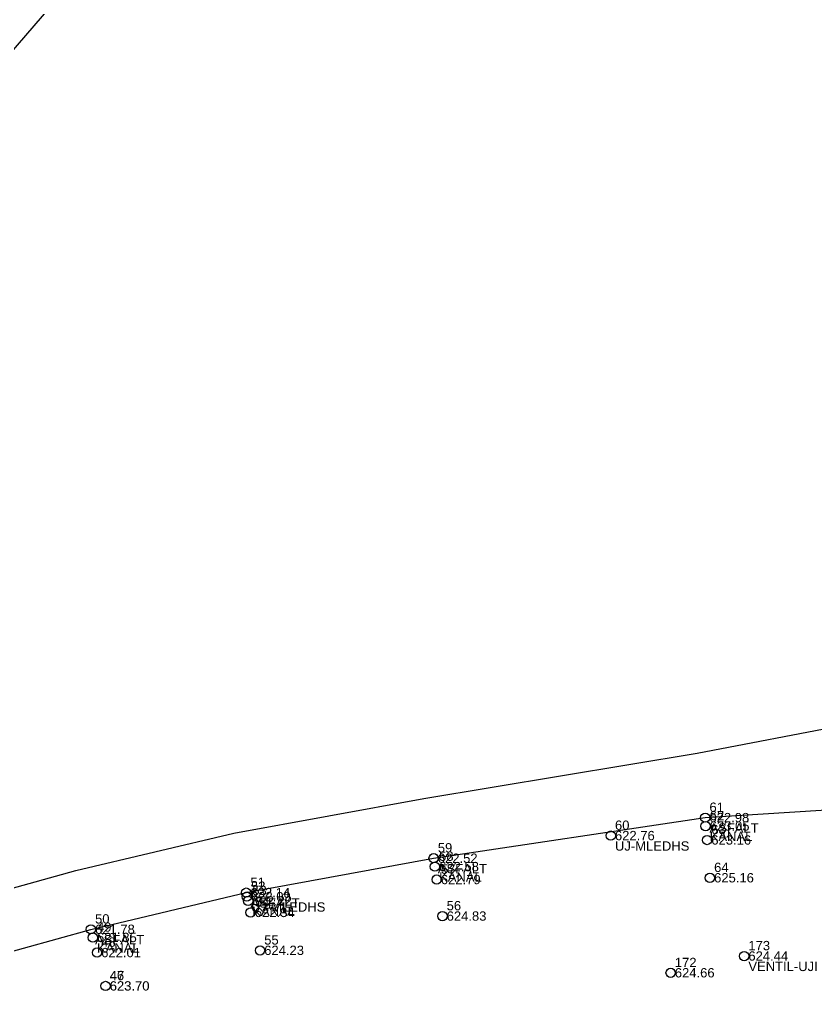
# Model space of a CAD drawing. Header units: metres. Extents: x 7508000 to 7510589, y 4725804 to 4728000.
# Drawn here: x 7509433.2 to 7509518.8, y 4727037.3 to 4727141.9 of the extents above; entities that cross this region are included whole.
import ezdxf

# ---------------------------------------------------------------- set-up
doc = ezdxf.new("R2010")
doc.units = ezdxf.units.M
for name, color, linetype in [('_KOCKA', 5, 'Continuous'), ('OBILIQ_PAR_PARCELGEOM_ILI', 7, 'Continuous'), ('Orotofoto 2018', 7, 'Continuous'), ('V-NODE', 1, 'Continuous'), ('V-NODE-TEXT', 11, 'Continuous')]:
    doc.layers.add(name, color=color, linetype=linetype)
doc.styles.get("Standard").update_dxf_attribs({"font": 'arial.ttf'})
picture_1 = doc.add_image_def('image1.ecw', size_in_pixel=(11111, 11111))

# ---------------------------------------------------------------- blocks, each defined once
blk = doc.blocks.new('*U54')
at = {"color": 0, "linetype": 'ByBlock', "lineweight": -2, "transparency": 16777216}
blk.add_line((0, 0), (0, 0), dxfattribs=at)
blk.add_circle((0, 0), 0.5, dxfattribs=at)
blk = doc.blocks.new('*U190', base_point=(7509442.4, 4727038.08, 623.7))
at = {"layer": 'V-NODE-TEXT', "color": 1, "linetype": 'ByBlock', "char_height": 1}
for s, insert, attachment_point in [('46', (7509442.85, 4727038.69, 623.7), 7), ('623.70', (7509442.85, 4727038.08, 623.7), 4)]:
    blk.add_mtext(s, dxfattribs=dict(at, insert=insert, attachment_point=attachment_point))
blk = doc.blocks.new('*U191', base_point=(7509442.399, 4727038.081, 623.698))
at = {"layer": 'V-NODE-TEXT', "color": 7, "lineweight": -2}
blk.add_blockref('*U190', (7509442.399, 4727038.081, 623.698), dxfattribs=at)
blk = doc.blocks.new('*U192', base_point=(7509442.399, 4727038.081, 623.698))
at = {"layer": 'V-NODE', "color": 7, "lineweight": -2, "xscale": 0.9999999800000003, "yscale": 0.9999999800000003, "zscale": 0.9999999800000003}
blk.add_blockref('*U54', (7509442.399, 4727038.081, 623.698), dxfattribs=at)
at = {"layer": 'V-NODE-TEXT', "color": 7, "lineweight": -2}
blk.add_blockref('*U191', (7509442.399, 4727038.081, 623.698), dxfattribs=at)
blk = doc.blocks.new('*U193', base_point=(7509442.41, 4727038.08, 623.7))
at = {"layer": 'V-NODE-TEXT', "color": 1, "linetype": 'ByBlock', "char_height": 1}
for s, insert, attachment_point in [('47', (7509442.86, 4727038.69, 623.7), 7), ('623.70', (7509442.86, 4727038.08, 623.7), 4)]:
    blk.add_mtext(s, dxfattribs=dict(at, insert=insert, attachment_point=attachment_point))
blk = doc.blocks.new('*U194', base_point=(7509442.41, 4727038.084, 623.696))
at = {"layer": 'V-NODE-TEXT', "color": 7, "lineweight": -2}
blk.add_blockref('*U193', (7509442.41, 4727038.084, 623.696), dxfattribs=at)
blk = doc.blocks.new('*U195', base_point=(7509442.41, 4727038.084, 623.696))
at = {"layer": 'V-NODE', "color": 7, "lineweight": -2, "xscale": 0.9999999800000003, "yscale": 0.9999999800000003, "zscale": 0.9999999800000003}
blk.add_blockref('*U54', (7509442.41, 4727038.084, 623.696), dxfattribs=at)
at = {"layer": 'V-NODE-TEXT', "color": 7, "lineweight": -2}
blk.add_blockref('*U194', (7509442.41, 4727038.084, 623.696), dxfattribs=at)
blk = doc.blocks.new('*U196', base_point=(7509441.488, 4727041.661, 622.0059))
at = {"layer": 'V-NODE-TEXT', "color": 1, "linetype": 'ByBlock', "char_height": 1}
for s, insert, attachment_point in [('48', (7509441.938, 4727042.271573, 622.0059), 7), ('622.01', (7509441.938, 4727041.661, 622.0059), 4)]:
    blk.add_mtext(s, dxfattribs=dict(at, insert=insert, attachment_point=attachment_point))
blk = doc.blocks.new('*U197', base_point=(7509441.488, 4727041.661, 622.006))
at = {"layer": 'V-NODE-TEXT', "color": 7, "lineweight": -2}
blk.add_blockref('*U196', (7509441.488, 4727041.661, 622.006), dxfattribs=at)
blk = doc.blocks.new('*U198', base_point=(7509441.488, 4727041.661, 622.006))
at = {"layer": 'V-NODE', "color": 7, "lineweight": -2, "xscale": 0.9999999800000003, "yscale": 0.9999999800000003, "zscale": 0.9999999800000003}
blk.add_blockref('*U54', (7509441.488, 4727041.661, 622.006), dxfattribs=at)
at = {"layer": 'V-NODE-TEXT', "color": 7, "lineweight": -2}
blk.add_blockref('*U197', (7509441.488, 4727041.661, 622.006), dxfattribs=at)
blk = doc.blocks.new('*U199', base_point=(7509441.038, 4727043.277, 621.8467))
at = {"layer": 'V-NODE-TEXT', "color": 1, "linetype": 'ByBlock', "char_height": 1}
for s, insert, attachment_point in [('49', (7509441.488, 4727043.887573, 621.8467), 7), ('621.85', (7509441.488, 4727043.277, 621.8467), 4), ('KANAL', (7509441.488, 4727042.666427, 621.8467), 1)]:
    blk.add_mtext(s, dxfattribs=dict(at, insert=insert, attachment_point=attachment_point))
blk = doc.blocks.new('*U200', base_point=(7509441.038, 4727043.277, 621.847))
at = {"layer": 'V-NODE-TEXT', "color": 7, "lineweight": -2}
blk.add_blockref('*U199', (7509441.038, 4727043.277, 621.847), dxfattribs=at)
blk = doc.blocks.new('*U201', base_point=(7509441.038, 4727043.277, 621.847))
at = {"layer": 'V-NODE', "color": 7, "lineweight": -2, "xscale": 0.9999999800000003, "yscale": 0.9999999800000003, "zscale": 0.9999999800000003}
blk.add_blockref('*U54', (7509441.038, 4727043.277, 621.847), dxfattribs=at)
at = {"layer": 'V-NODE-TEXT', "color": 7, "lineweight": -2}
blk.add_blockref('*U200', (7509441.038, 4727043.277, 621.847), dxfattribs=at)
blk = doc.blocks.new('*U202', base_point=(7509440.83, 4727044.158, 621.7786))
at = {"layer": 'V-NODE-TEXT', "color": 1, "linetype": 'ByBlock', "char_height": 1}
for s, insert, attachment_point in [('50', (7509441.28, 4727044.768573, 621.7786), 7), ('621.78', (7509441.28, 4727044.158, 621.7786), 4), ('ASFALT', (7509441.28, 4727043.547427, 621.7786), 1)]:
    blk.add_mtext(s, dxfattribs=dict(at, insert=insert, attachment_point=attachment_point))
blk = doc.blocks.new('*U203', base_point=(7509440.83, 4727044.158, 621.779))
at = {"layer": 'V-NODE-TEXT', "color": 7, "lineweight": -2}
blk.add_blockref('*U202', (7509440.83, 4727044.158, 621.779), dxfattribs=at)
blk = doc.blocks.new('*U204', base_point=(7509440.83, 4727044.158, 621.779))
at = {"layer": 'V-NODE', "color": 7, "lineweight": -2, "xscale": 0.9999999800000003, "yscale": 0.9999999800000003, "zscale": 0.9999999800000003}
blk.add_blockref('*U54', (7509440.83, 4727044.158, 621.779), dxfattribs=at)
at = {"layer": 'V-NODE-TEXT', "color": 7, "lineweight": -2}
blk.add_blockref('*U203', (7509440.83, 4727044.158, 621.779), dxfattribs=at)
blk = doc.blocks.new('*U205', base_point=(7509457.523, 4727048.103, 622.1387))
at = {"layer": 'V-NODE-TEXT', "color": 1, "linetype": 'ByBlock', "char_height": 1}
for s, insert, attachment_point in [('51', (7509457.973, 4727048.713573, 622.1387), 7), ('622.14', (7509457.973, 4727048.103, 622.1387), 4), ('ASFALT', (7509457.973, 4727047.492427, 622.1387), 1)]:
    blk.add_mtext(s, dxfattribs=dict(at, insert=insert, attachment_point=attachment_point))
blk = doc.blocks.new('*U206', base_point=(7509457.523, 4727048.103, 622.139))
at = {"layer": 'V-NODE-TEXT', "color": 7, "lineweight": -2}
blk.add_blockref('*U205', (7509457.523, 4727048.103, 622.139), dxfattribs=at)
blk = doc.blocks.new('*U207', base_point=(7509457.523, 4727048.103, 622.139))
at = {"layer": 'V-NODE', "color": 7, "lineweight": -2, "xscale": 0.9999999800000003, "yscale": 0.9999999800000003, "zscale": 0.9999999800000003}
blk.add_blockref('*U54', (7509457.523, 4727048.103, 622.139), dxfattribs=at)
at = {"layer": 'V-NODE-TEXT', "color": 7, "lineweight": -2}
blk.add_blockref('*U206', (7509457.523, 4727048.103, 622.139), dxfattribs=at)
blk = doc.blocks.new('*U208', base_point=(7509457.577, 4727047.674, 622.0911))
at = {"layer": 'V-NODE-TEXT', "color": 1, "linetype": 'ByBlock', "char_height": 1}
for s, insert, attachment_point in [('52', (7509458.027, 4727048.284573, 622.0911), 7), ('622.09', (7509458.027, 4727047.674, 622.0911), 4), ('UJ-MLEDHS', (7509458.027, 4727047.063427, 622.0911), 1)]:
    blk.add_mtext(s, dxfattribs=dict(at, insert=insert, attachment_point=attachment_point))
blk = doc.blocks.new('*U209', base_point=(7509457.577, 4727047.674, 622.091))
at = {"layer": 'V-NODE-TEXT', "color": 7, "lineweight": -2}
blk.add_blockref('*U208', (7509457.577, 4727047.674, 622.091), dxfattribs=at)
blk = doc.blocks.new('*U210', base_point=(7509457.577, 4727047.674, 622.091))
at = {"layer": 'V-NODE', "color": 7, "lineweight": -2, "xscale": 0.9999999800000003, "yscale": 0.9999999800000003, "zscale": 0.9999999800000003}
blk.add_blockref('*U54', (7509457.577, 4727047.674, 622.091), dxfattribs=at)
at = {"layer": 'V-NODE-TEXT', "color": 7, "lineweight": -2}
blk.add_blockref('*U209', (7509457.577, 4727047.674, 622.091), dxfattribs=at)
blk = doc.blocks.new('*U211', base_point=(7509457.722, 4727047.214, 622.2151))
at = {"layer": 'V-NODE-TEXT', "color": 1, "linetype": 'ByBlock', "char_height": 1}
for s, insert, attachment_point in [('53', (7509458.172, 4727047.824573, 622.2151), 7), ('622.22', (7509458.172, 4727047.214, 622.2151), 4), ('KANAL', (7509458.172, 4727046.603427, 622.2151), 1)]:
    blk.add_mtext(s, dxfattribs=dict(at, insert=insert, attachment_point=attachment_point))
blk = doc.blocks.new('*U212', base_point=(7509457.722, 4727047.214, 622.215))
at = {"layer": 'V-NODE-TEXT', "color": 7, "lineweight": -2}
blk.add_blockref('*U211', (7509457.722, 4727047.214, 622.215), dxfattribs=at)
blk = doc.blocks.new('*U213', base_point=(7509457.722, 4727047.214, 622.215))
at = {"layer": 'V-NODE', "color": 7, "lineweight": -2, "xscale": 0.9999999800000003, "yscale": 0.9999999800000003, "zscale": 0.9999999800000003}
blk.add_blockref('*U54', (7509457.722, 4727047.214, 622.215), dxfattribs=at)
at = {"layer": 'V-NODE-TEXT', "color": 7, "lineweight": -2}
blk.add_blockref('*U212', (7509457.722, 4727047.214, 622.215), dxfattribs=at)
blk = doc.blocks.new('*U214', base_point=(7509457.99, 4727045.97, 622.34))
at = {"layer": 'V-NODE-TEXT', "color": 1, "linetype": 'ByBlock', "char_height": 1}
for s, insert, attachment_point in [('54', (7509458.44, 4727046.58, 622.34), 7), ('622.34', (7509458.44, 4727045.97, 622.34), 4)]:
    blk.add_mtext(s, dxfattribs=dict(at, insert=insert, attachment_point=attachment_point))
blk = doc.blocks.new('*U215', base_point=(7509457.985, 4727045.972, 622.342))
at = {"layer": 'V-NODE-TEXT', "color": 7, "lineweight": -2}
blk.add_blockref('*U214', (7509457.985, 4727045.972, 622.342), dxfattribs=at)
blk = doc.blocks.new('*U216', base_point=(7509457.985, 4727045.972, 622.342))
at = {"layer": 'V-NODE', "color": 7, "lineweight": -2, "xscale": 0.9999999800000003, "yscale": 0.9999999800000003, "zscale": 0.9999999800000003}
blk.add_blockref('*U54', (7509457.985, 4727045.972, 622.342), dxfattribs=at)
at = {"layer": 'V-NODE-TEXT', "color": 7, "lineweight": -2}
blk.add_blockref('*U215', (7509457.985, 4727045.972, 622.342), dxfattribs=at)
blk = doc.blocks.new('*U217', base_point=(7509459, 4727041.9, 624.23))
at = {"layer": 'V-NODE-TEXT', "color": 1, "linetype": 'ByBlock', "char_height": 1}
for s, insert, attachment_point in [('55', (7509459.45, 4727042.51, 624.23), 7), ('624.23', (7509459.45, 4727041.9, 624.23), 4)]:
    blk.add_mtext(s, dxfattribs=dict(at, insert=insert, attachment_point=attachment_point))
blk = doc.blocks.new('*U218', base_point=(7509458.995, 4727041.898, 624.227))
at = {"layer": 'V-NODE-TEXT', "color": 7, "lineweight": -2}
blk.add_blockref('*U217', (7509458.995, 4727041.898, 624.227), dxfattribs=at)
blk = doc.blocks.new('*U219', base_point=(7509458.995, 4727041.898, 624.227))
at = {"layer": 'V-NODE', "color": 7, "lineweight": -2, "xscale": 0.9999999800000003, "yscale": 0.9999999800000003, "zscale": 0.9999999800000003}
blk.add_blockref('*U54', (7509458.995, 4727041.898, 624.227), dxfattribs=at)
at = {"layer": 'V-NODE-TEXT', "color": 7, "lineweight": -2}
blk.add_blockref('*U218', (7509458.995, 4727041.898, 624.227), dxfattribs=at)
blk = doc.blocks.new('*U220', base_point=(7509478.6, 4727045.58, 624.83))
at = {"layer": 'V-NODE-TEXT', "color": 1, "linetype": 'ByBlock', "char_height": 1}
for s, insert, attachment_point in [('56', (7509479.05, 4727046.19, 624.83), 7), ('624.83', (7509479.05, 4727045.58, 624.83), 4)]:
    blk.add_mtext(s, dxfattribs=dict(at, insert=insert, attachment_point=attachment_point))
blk = doc.blocks.new('*U221', base_point=(7509478.599, 4727045.578, 624.828))
at = {"layer": 'V-NODE-TEXT', "color": 7, "lineweight": -2}
blk.add_blockref('*U220', (7509478.599, 4727045.578, 624.828), dxfattribs=at)
blk = doc.blocks.new('*U222', base_point=(7509478.599, 4727045.578, 624.828))
at = {"layer": 'V-NODE', "color": 7, "lineweight": -2, "xscale": 0.9999999800000003, "yscale": 0.9999999800000003, "zscale": 0.9999999800000003}
blk.add_blockref('*U54', (7509478.599, 4727045.578, 624.828), dxfattribs=at)
at = {"layer": 'V-NODE-TEXT', "color": 7, "lineweight": -2}
blk.add_blockref('*U221', (7509478.599, 4727045.578, 624.828), dxfattribs=at)
blk = doc.blocks.new('*U223', base_point=(7509477.977, 4727049.5, 622.7858))
at = {"layer": 'V-NODE-TEXT', "color": 1, "linetype": 'ByBlock', "char_height": 1}
for s, insert, attachment_point in [('57', (7509478.427, 4727050.110573, 622.7858), 7), ('622.79', (7509478.427, 4727049.5, 622.7858), 4)]:
    blk.add_mtext(s, dxfattribs=dict(at, insert=insert, attachment_point=attachment_point))
blk = doc.blocks.new('*U224', base_point=(7509477.977, 4727049.5, 622.786))
at = {"layer": 'V-NODE-TEXT', "color": 7, "lineweight": -2}
blk.add_blockref('*U223', (7509477.977, 4727049.5, 622.786), dxfattribs=at)
blk = doc.blocks.new('*U225', base_point=(7509477.977, 4727049.5, 622.786))
at = {"layer": 'V-NODE', "color": 7, "lineweight": -2, "xscale": 0.9999999800000003, "yscale": 0.9999999800000003, "zscale": 0.9999999800000003}
blk.add_blockref('*U54', (7509477.977, 4727049.5, 622.786), dxfattribs=at)
at = {"layer": 'V-NODE-TEXT', "color": 7, "lineweight": -2}
blk.add_blockref('*U224', (7509477.977, 4727049.5, 622.786), dxfattribs=at)
blk = doc.blocks.new('*U226', base_point=(7509477.785, 4727050.89, 622.5844))
at = {"layer": 'V-NODE-TEXT', "color": 1, "linetype": 'ByBlock', "char_height": 1}
for s, insert, attachment_point in [('58', (7509478.235, 4727051.500573, 622.5844), 7), ('622.58', (7509478.235, 4727050.89, 622.5844), 4), ('KANAL', (7509478.235, 4727050.279427, 622.5844), 1)]:
    blk.add_mtext(s, dxfattribs=dict(at, insert=insert, attachment_point=attachment_point))
blk = doc.blocks.new('*U227', base_point=(7509477.785, 4727050.89, 622.584))
at = {"layer": 'V-NODE-TEXT', "color": 7, "lineweight": -2}
blk.add_blockref('*U226', (7509477.785, 4727050.89, 622.584), dxfattribs=at)
blk = doc.blocks.new('*U228', base_point=(7509477.785, 4727050.89, 622.584))
at = {"layer": 'V-NODE', "color": 7, "lineweight": -2, "xscale": 0.9999999800000003, "yscale": 0.9999999800000003, "zscale": 0.9999999800000003}
blk.add_blockref('*U54', (7509477.785, 4727050.89, 622.584), dxfattribs=at)
at = {"layer": 'V-NODE-TEXT', "color": 7, "lineweight": -2}
blk.add_blockref('*U227', (7509477.785, 4727050.89, 622.584), dxfattribs=at)
blk = doc.blocks.new('*U229', base_point=(7509477.647, 4727051.795, 622.5209))
at = {"layer": 'V-NODE-TEXT', "color": 1, "linetype": 'ByBlock', "char_height": 1}
for s, insert, attachment_point in [('59', (7509478.097, 4727052.405573, 622.5209), 7), ('622.52', (7509478.097, 4727051.795, 622.5209), 4), ('ASFALT', (7509478.097, 4727051.184427, 622.5209), 1)]:
    blk.add_mtext(s, dxfattribs=dict(at, insert=insert, attachment_point=attachment_point))
blk = doc.blocks.new('*U230', base_point=(7509477.647, 4727051.795, 622.521))
at = {"layer": 'V-NODE-TEXT', "color": 7, "lineweight": -2}
blk.add_blockref('*U229', (7509477.647, 4727051.795, 622.521), dxfattribs=at)
blk = doc.blocks.new('*U231', base_point=(7509477.647, 4727051.795, 622.521))
at = {"layer": 'V-NODE', "color": 7, "lineweight": -2, "xscale": 0.9999999800000003, "yscale": 0.9999999800000003, "zscale": 0.9999999800000003}
blk.add_blockref('*U54', (7509477.647, 4727051.795, 622.521), dxfattribs=at)
at = {"layer": 'V-NODE-TEXT', "color": 7, "lineweight": -2}
blk.add_blockref('*U230', (7509477.647, 4727051.795, 622.521), dxfattribs=at)
blk = doc.blocks.new('*U232', base_point=(7509496.683, 4727054.225, 622.7638))
at = {"layer": 'V-NODE-TEXT', "color": 1, "linetype": 'ByBlock', "char_height": 1}
for s, insert, attachment_point in [('60', (7509497.133, 4727054.835573, 622.7638), 7), ('622.76', (7509497.133, 4727054.225, 622.7638), 4), ('UJ-MLEDHS', (7509497.133, 4727053.614427, 622.7638), 1)]:
    blk.add_mtext(s, dxfattribs=dict(at, insert=insert, attachment_point=attachment_point))
blk = doc.blocks.new('*U233', base_point=(7509496.683, 4727054.225, 622.764))
at = {"layer": 'V-NODE-TEXT', "color": 7, "lineweight": -2}
blk.add_blockref('*U232', (7509496.683, 4727054.225, 622.764), dxfattribs=at)
blk = doc.blocks.new('*U234', base_point=(7509496.683, 4727054.225, 622.764))
at = {"layer": 'V-NODE', "color": 7, "lineweight": -2, "xscale": 0.9999999800000003, "yscale": 0.9999999800000003, "zscale": 0.9999999800000003}
blk.add_blockref('*U54', (7509496.683, 4727054.225, 622.764), dxfattribs=at)
at = {"layer": 'V-NODE-TEXT', "color": 7, "lineweight": -2}
blk.add_blockref('*U233', (7509496.683, 4727054.225, 622.764), dxfattribs=at)
blk = doc.blocks.new('*U235', base_point=(7509506.826, 4727056.153, 622.9753))
at = {"layer": 'V-NODE-TEXT', "color": 1, "linetype": 'ByBlock', "char_height": 1}
for s, insert, attachment_point in [('61', (7509507.276, 4727056.763573, 622.9753), 7), ('622.98', (7509507.276, 4727056.153, 622.9753), 4), ('ASFALT', (7509507.276, 4727055.542427, 622.9753), 1)]:
    blk.add_mtext(s, dxfattribs=dict(at, insert=insert, attachment_point=attachment_point))
blk = doc.blocks.new('*U236', base_point=(7509506.826, 4727056.153, 622.975))
at = {"layer": 'V-NODE-TEXT', "color": 7, "lineweight": -2}
blk.add_blockref('*U235', (7509506.826, 4727056.153, 622.975), dxfattribs=at)
blk = doc.blocks.new('*U237', base_point=(7509506.826, 4727056.153, 622.975))
at = {"layer": 'V-NODE', "color": 7, "lineweight": -2, "xscale": 0.9999999800000003, "yscale": 0.9999999800000003, "zscale": 0.9999999800000003}
blk.add_blockref('*U54', (7509506.826, 4727056.153, 622.975), dxfattribs=at)
at = {"layer": 'V-NODE-TEXT', "color": 7, "lineweight": -2}
blk.add_blockref('*U236', (7509506.826, 4727056.153, 622.975), dxfattribs=at)
blk = doc.blocks.new('*U238', base_point=(7509506.86, 4727055.25, 623.05))
at = {"layer": 'V-NODE-TEXT', "color": 1, "linetype": 'ByBlock', "char_height": 1}
for s, insert, attachment_point in [('62', (7509507.31, 4727055.86, 623.05), 7), ('623.05', (7509507.31, 4727055.25, 623.05), 4), ('KANAL', (7509507.31, 4727054.64, 623.05), 1)]:
    blk.add_mtext(s, dxfattribs=dict(at, insert=insert, attachment_point=attachment_point))
blk = doc.blocks.new('*U239', base_point=(7509506.862, 4727055.251, 623.045))
at = {"layer": 'V-NODE-TEXT', "color": 7, "lineweight": -2}
blk.add_blockref('*U238', (7509506.862, 4727055.251, 623.045), dxfattribs=at)
blk = doc.blocks.new('*U240', base_point=(7509506.862, 4727055.251, 623.045))
at = {"layer": 'V-NODE', "color": 7, "lineweight": -2, "xscale": 0.9999999800000003, "yscale": 0.9999999800000003, "zscale": 0.9999999800000003}
blk.add_blockref('*U54', (7509506.862, 4727055.251, 623.045), dxfattribs=at)
at = {"layer": 'V-NODE-TEXT', "color": 7, "lineweight": -2}
blk.add_blockref('*U239', (7509506.862, 4727055.251, 623.045), dxfattribs=at)
blk = doc.blocks.new('*U241', base_point=(7509507.03, 4727053.75, 623.16))
at = {"layer": 'V-NODE-TEXT', "color": 1, "linetype": 'ByBlock', "char_height": 1}
for s, insert, attachment_point in [('63', (7509507.48, 4727054.36, 623.16), 7), ('623.16', (7509507.48, 4727053.75, 623.16), 4)]:
    blk.add_mtext(s, dxfattribs=dict(at, insert=insert, attachment_point=attachment_point))
blk = doc.blocks.new('*U242', base_point=(7509507.033, 4727053.751, 623.162))
at = {"layer": 'V-NODE-TEXT', "color": 7, "lineweight": -2}
blk.add_blockref('*U241', (7509507.033, 4727053.751, 623.162), dxfattribs=at)
blk = doc.blocks.new('*U243', base_point=(7509507.033, 4727053.751, 623.162))
at = {"layer": 'V-NODE', "color": 7, "lineweight": -2, "xscale": 0.9999999800000003, "yscale": 0.9999999800000003, "zscale": 0.9999999800000003}
blk.add_blockref('*U54', (7509507.033, 4727053.751, 623.162), dxfattribs=at)
at = {"layer": 'V-NODE-TEXT', "color": 7, "lineweight": -2}
blk.add_blockref('*U242', (7509507.033, 4727053.751, 623.162), dxfattribs=at)
blk = doc.blocks.new('*U244', base_point=(7509507.332, 4727049.686, 625.1565))
at = {"layer": 'V-NODE-TEXT', "color": 1, "linetype": 'ByBlock', "char_height": 1}
for s, insert, attachment_point in [('64', (7509507.782, 4727050.296573, 625.1565), 7), ('625.16', (7509507.782, 4727049.686, 625.1565), 4)]:
    blk.add_mtext(s, dxfattribs=dict(at, insert=insert, attachment_point=attachment_point))
blk = doc.blocks.new('*U245', base_point=(7509507.332, 4727049.686, 625.157))
at = {"layer": 'V-NODE-TEXT', "color": 7, "lineweight": -2}
blk.add_blockref('*U244', (7509507.332, 4727049.686, 625.157), dxfattribs=at)
blk = doc.blocks.new('*U246', base_point=(7509507.332, 4727049.686, 625.157))
at = {"layer": 'V-NODE', "color": 7, "lineweight": -2, "xscale": 0.9999999800000003, "yscale": 0.9999999800000003, "zscale": 0.9999999800000003}
blk.add_blockref('*U54', (7509507.332, 4727049.686, 625.157), dxfattribs=at)
at = {"layer": 'V-NODE-TEXT', "color": 7, "lineweight": -2}
blk.add_blockref('*U245', (7509507.332, 4727049.686, 625.157), dxfattribs=at)
blk = doc.blocks.new('*U562', base_point=(7509503.106, 4727039.491, 624.6557))
at = {"layer": 'V-NODE-TEXT', "color": 1, "linetype": 'ByBlock', "char_height": 1}
for s, insert, attachment_point in [('172', (7509503.556, 4727040.101573, 624.6557), 7), ('624.66', (7509503.556, 4727039.491, 624.6557), 4)]:
    blk.add_mtext(s, dxfattribs=dict(at, insert=insert, attachment_point=attachment_point))
blk = doc.blocks.new('*U563', base_point=(7509503.106, 4727039.491, 624.656))
at = {"layer": 'V-NODE-TEXT', "color": 7, "lineweight": -2}
blk.add_blockref('*U562', (7509503.106, 4727039.491, 624.656), dxfattribs=at)
blk = doc.blocks.new('*U564', base_point=(7509503.106, 4727039.491, 624.656))
at = {"layer": 'V-NODE', "color": 7, "lineweight": -2, "xscale": 0.9999999800000003, "yscale": 0.9999999800000003, "zscale": 0.9999999800000003}
blk.add_blockref('*U54', (7509503.106, 4727039.491, 624.656), dxfattribs=at)
at = {"layer": 'V-NODE-TEXT', "color": 7, "lineweight": -2}
blk.add_blockref('*U563', (7509503.106, 4727039.491, 624.656), dxfattribs=at)
blk = doc.blocks.new('*U565', base_point=(7509511.009, 4727041.287, 624.4439))
at = {"layer": 'V-NODE-TEXT', "color": 1, "linetype": 'ByBlock', "char_height": 1}
for s, insert, attachment_point in [('173', (7509511.459, 4727041.897573, 624.4439), 7), ('624.44', (7509511.459, 4727041.287, 624.4439), 4), ('VENTIL-UJI', (7509511.459, 4727040.676427, 624.4439), 1)]:
    blk.add_mtext(s, dxfattribs=dict(at, insert=insert, attachment_point=attachment_point))
blk = doc.blocks.new('*U566', base_point=(7509511.009, 4727041.287, 624.444))
at = {"layer": 'V-NODE-TEXT', "color": 7, "lineweight": -2}
blk.add_blockref('*U565', (7509511.009, 4727041.287, 624.444), dxfattribs=at)
blk = doc.blocks.new('*U567', base_point=(7509511.009, 4727041.287, 624.444))
at = {"layer": 'V-NODE', "color": 7, "lineweight": -2, "xscale": 0.9999999800000003, "yscale": 0.9999999800000003, "zscale": 0.9999999800000003}
blk.add_blockref('*U54', (7509511.009, 4727041.287, 624.444), dxfattribs=at)
at = {"layer": 'V-NODE-TEXT', "color": 7, "lineweight": -2}
blk.add_blockref('*U566', (7509511.009, 4727041.287, 624.444), dxfattribs=at)

msp = doc.modelspace()

# ---------------------------------------------------------------- linework, layer by layer
at = {"layer": '_KOCKA', "color": 5, "lineweight": 30, "flags": 128}
for points in [[(7509291.96, 4726983.6), (7509307.5, 4726993.95), (7509315.66, 4726999), (7509328.26, 4727006.14), (7509342.64, 4727014.06), (7509359.63, 4727022.34), (7509379.32, 4727030.88), (7509400.57, 4727038.84), (7509417.19, 4727044.36), (7509439.22, 4727050.46), (7509456.19, 4727054.47), (7509476.58, 4727058.21), (7509505.97, 4727063.06), (7509522.04, 4727066.16), (7509534.8, 4727069.02), (7509542.78, 4727071.23), (7509548.24, 4727073.21), (7509552.35, 4727076.37)], [(7509295.56, 4726978.19), (7509311.01, 4726988.48), (7509318.98, 4726993.41), (7509331.43, 4727000.47), (7509345.64, 4727008.29), (7509362.34, 4727016.44), (7509381.76, 4727024.85), (7509402.74, 4727032.71), (7509419.08, 4727038.14), (7509440.83, 4727044.16), (7509457.52, 4727048.1), (7509477.65, 4727051.79), (7509506.83, 4727056.15), (7509519.28, 4727056.96), (7509533.68, 4727057.72), (7509541.98, 4727058.31), (7509549.58, 4727057.47), (7509555.29, 4727055.06)]]:
    msp.add_lwpolyline(points, dxfattribs=at)
at = {"layer": 'OBILIQ_PAR_PARCELGEOM_ILI', "color": 7, "linetype": 'Continuous'}
msp.add_lwpolyline([(7509130.22, 4727172.16), (7509097.46, 4727133.25), (7509064.83, 4727093.49), (7509031.31, 4727054.51), (7509060.91, 4727041.09), (7509093.41, 4727028.44), (7509126.17, 4727016.36), (7509155.32, 4727004.42), (7509182.36, 4726995.87), (7509207.73, 4726986.69), (7509260.46, 4726967.42), (7509281.91, 4726959.01), (7509313.09, 4726997.36), (7509345.51, 4727036.13), (7509378.44, 4727074.26), (7509410.09, 4727112.65), (7509443.01, 4727150.78)], dxfattribs=at)

# ---------------------------------------------------------------- block references
at = {"color": 5, "lineweight": 30}
for name, p in [('*U237', (7509506.83, 4727056.15, 622.98)), ('*U240', (7509506.86, 4727055.25, 623.05)), ('*U234', (7509496.68, 4727054.22, 622.76)), ('*U243', (7509507.03, 4727053.75, 623.16)), ('*U231', (7509477.65, 4727051.79, 622.52)), ('*U228', (7509477.79, 4727050.89, 622.58)), ('*U246', (7509507.33, 4727049.69, 625.16)), ('*U225', (7509477.98, 4727049.5, 622.79)), ('*U207', (7509457.52, 4727048.1, 622.14)), ('*U210', (7509457.58, 4727047.67, 622.09)), ('*U213', (7509457.72, 4727047.21, 622.22)), ('*U216', (7509457.99, 4727045.97, 622.34)), ('*U222', (7509478.6, 4727045.58, 624.83)), ('*U204', (7509440.83, 4727044.16, 621.78)), ('*U201', (7509441.04, 4727043.28, 621.85)), ('*U198', (7509441.49, 4727041.66, 622.01)), ('*U219', (7509459, 4727041.9, 624.23)), ('*U567', (7509511.01, 4727041.29, 624.44)), ('*U564', (7509503.11, 4727039.49, 624.66)), ('*U192', (7509442.4, 4727038.08, 623.7)), ('*U195', (7509442.41, 4727038.08, 623.7))]:
    msp.add_blockref(name, p, dxfattribs=at)

# ---------------------------------------------------------------- pictures from other files: only their frames are drawn
at = {"layer": 'Orotofoto 2018'}
image = msp.add_image(picture_1, insert=(7508000, 4726000.02), size_in_units=(1999.82, 1999.82), dxfattribs=at)
image.dxf.flags = 7

doc.saveas('drawing.dxf')
